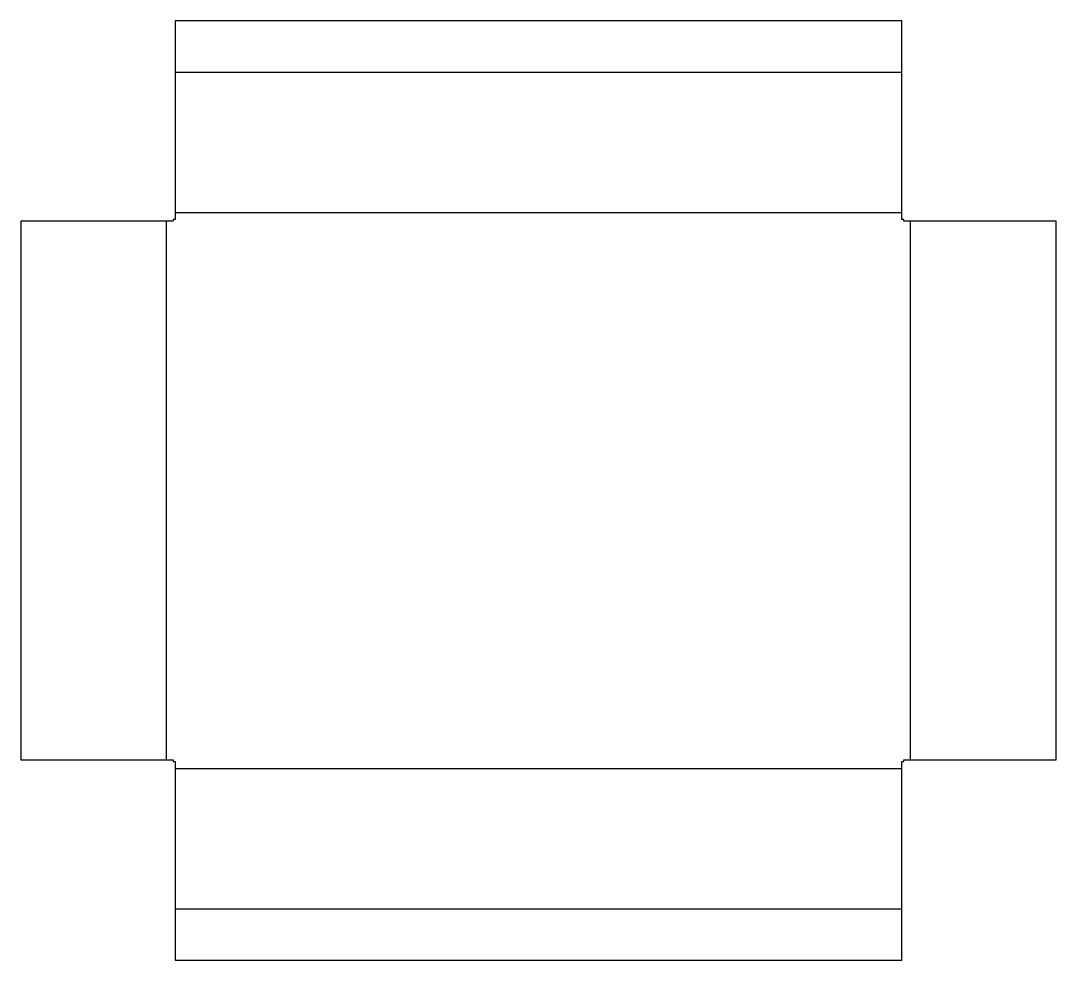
# Model space of a CAD drawing. Header units: millimetres. Extents: x 0 to 274, y 0 to 249.
import ezdxf

# ---------------------------------------------------------------- set-up
doc = ezdxf.new("R2010")
doc.units = ezdxf.units.MM
doc.layers.get('0').update_dxf_attribs({"linetype": 'CONTINUOUS'})
doc.layers.add('Nck-DF', color=5, linetype='CONTINUOUS')
doc.layers.add('Nck-DG', color=1, linetype='CONTINUOUS')

msp = doc.modelspace()

# ---------------------------------------------------------------- linework, layer by layer
msp.add_lwpolyline([(0, 53.1), (40.4, 53.1), (40.4, 52.6), (40.9, 52.6), (40.9, 0), (233.5, 0), (233.5, 52.6), (234, 52.6), (234, 53.1), (274.4, 53.1), (274.4, 195.7), (234, 195.7), (234, 196.2), (233.5, 196.2), (233.5, 248.8), (40.9, 248.8), (40.9, 196.2), (40.4, 196.2), (40.4, 195.7), (0, 195.7)], close=True)
at = {"layer": 'Nck-DF'}
msp.add_line((40.9, 235.2), (233.5, 235.2), dxfattribs=at)
at = {"layer": 'Nck-DG'}
for p, q in [((40.9, 198), (233.5, 198)), ((38.6, 53.1), (38.6, 195.7)), ((235.8, 53.1), (235.8, 195.7)), ((40.9, 50.8), (233.5, 50.8)), ((40.9, 13.6), (233.5, 13.6))]:
    msp.add_line(p, q, dxfattribs=at)

doc.saveas('drawing.dxf')
